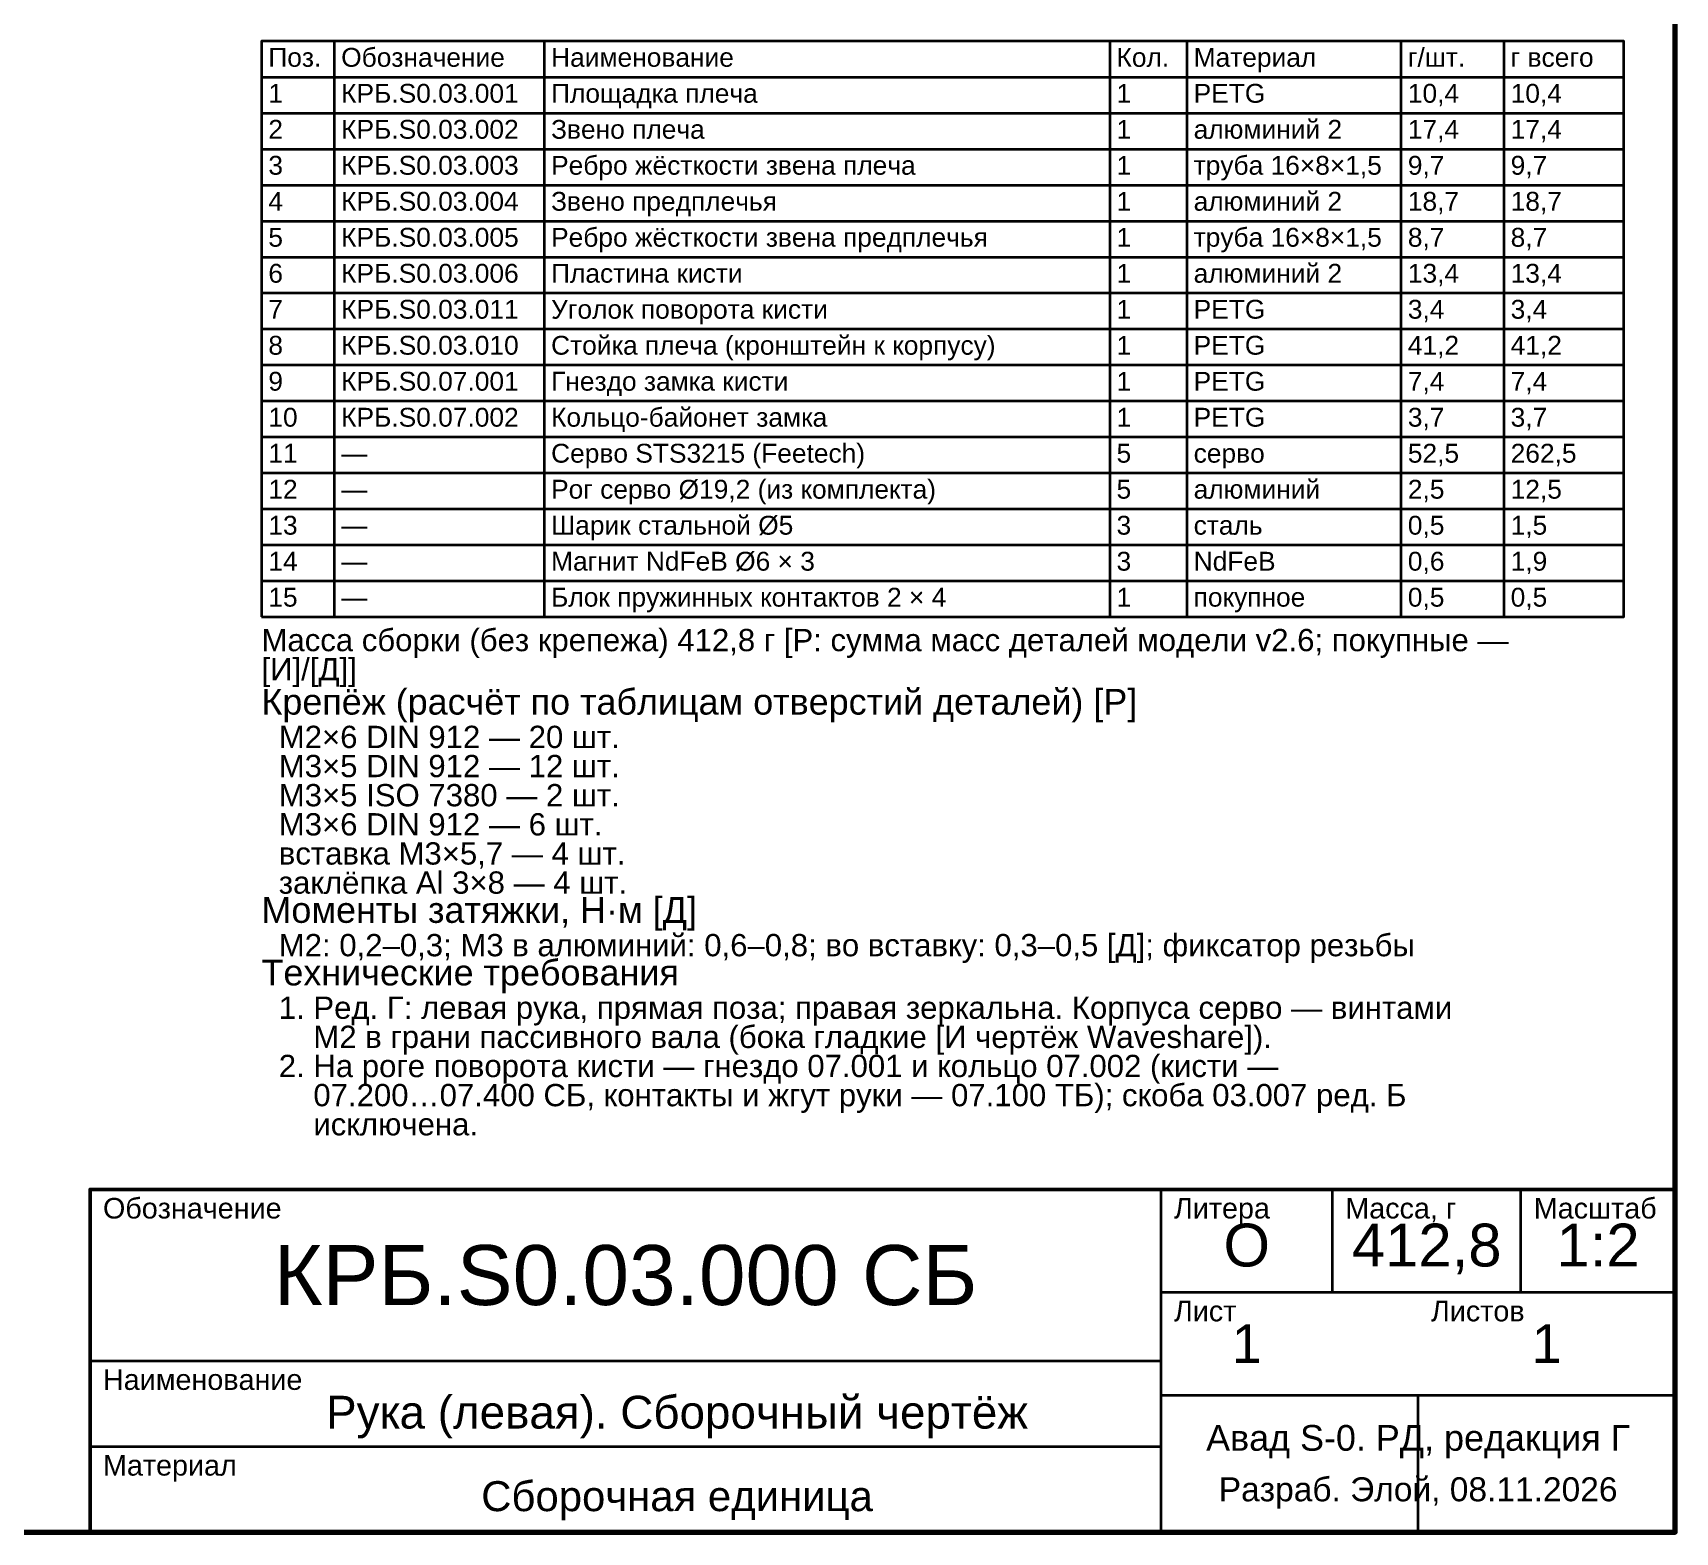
# Model space of a CAD drawing. Header units: millimetres. Extents: x 40 to 830, y 10 to 593.
# Drawn here: x 446.6 to 830, y 10 to 359.9 of the extents above; entities that cross this region are included whole.
import ezdxf
from ezdxf.enums import TextEntityAlignment as Align

# ---------------------------------------------------------------- set-up
doc = ezdxf.new("R2010")
doc.units = ezdxf.units.MM
doc.header["$LTSCALE"] = 2
for name, color, linetype, lineweight in [('РАМКА', 7, 'Continuous', 70), ('ТАБЛИЦА', 7, 'Continuous', 35), ('ТЕКСТ', 7, 'Continuous', 25)]:
    doc.layers.add(name, color=color, linetype=linetype, lineweight=lineweight)
doc.styles.add('GOST', font='arial.ttf')

msp = doc.modelspace()

# ---------------------------------------------------------------- linework, layer by layer
at = {"layer": 'РАМКА', "lineweight": 70}
msp.add_lwpolyline([(40, 10), (830, 10), (830, 574), (40, 574), (40, 10)], dxfattribs=at)
at = {"layer": 'ТАБЛИЦА'}
for p, q in [((517, 358), (517, 223.6)), ((566, 358), (566, 223.6)), ((698, 358), (698, 223.6)), ((716, 358), (716, 223.6)), ((766, 358), (766, 223.6)), ((790, 358), (790, 223.6)), ((500, 349.6), (818, 349.6)), ((500, 341.2), (818, 341.2)), ((500, 332.8), (818, 332.8)), ((500, 324.4), (818, 324.4)), ((500, 316), (818, 316)), ((500, 307.6), (818, 307.6)), ((500, 299.2), (818, 299.2)), ((500, 290.8), (818, 290.8)), ((500, 282.4), (818, 282.4)), ((500, 274), (818, 274)), ((500, 265.6), (818, 265.6)), ((500, 257.2), (818, 257.2)), ((500, 248.8), (818, 248.8)), ((500, 240.4), (818, 240.4)), ((500, 232), (818, 232)), ((710, 10), (710, 90)), ((750, 66), (750, 90)), ((794, 66), (794, 90)), ((710, 66), (830, 66)), ((460, 50), (710, 50)), ((710, 42), (830, 42)), ((770, 10), (770, 42)), ((460, 30), (710, 30))]:
    msp.add_line(p, q, dxfattribs=at)
at = {"layer": 'ТАБЛИЦА', "lineweight": 35}
msp.add_lwpolyline([(500, 223.6), (818, 223.6), (818, 358), (500, 358), (500, 223.6)], dxfattribs=at)
at = {"layer": 'ТАБЛИЦА', "lineweight": 50}
msp.add_lwpolyline([(460, 10), (830, 10), (830, 90), (460, 90), (460, 10)], dxfattribs=at)

# ---------------------------------------------------------------- texts
at = {"layer": 'ТЕКСТ', "style": 'GOST'}
for s, height, p in [('Обозначение', 4.4, (518.6, 352)), ('г/шт.', 4.4, (767.6, 352)), ('Поз.', 4.4, (501.6, 352)), ('Наименование', 4.4, (567.6, 352)), ('Кол.', 4.4, (699.6, 352)), ('Материал', 4.4, (717.6, 352)), ('г всего', 4.4, (791.6, 352)), ('1', 4.4, (501.6, 343.6)), ('КРБ.S0.03.001', 4.4, (518.6, 343.6)), ('Площадка плеча', 4.4, (567.6, 343.6)), ('1', 4.4, (699.6, 343.6)), ('PETG', 4.4, (717.6, 343.6)), ('10,4', 4.4, (767.6, 343.6)), ('10,4', 4.4, (791.6, 343.6)), ('2', 4.4, (501.6, 335.2)), ('КРБ.S0.03.002', 4.4, (518.6, 335.2)), ('Звено плеча', 4.4, (567.6, 335.2)), ('1', 4.4, (699.6, 335.2)), ('алюминий 2', 4.4, (717.6, 335.2)), ('17,4', 4.4, (767.6, 335.2)), ('17,4', 4.4, (791.6, 335.2)), ('3', 4.4, (501.6, 326.8)), ('КРБ.S0.03.003', 4.4, (518.6, 326.8)), ('Ребро жёсткости звена плеча', 4.4, (567.6, 326.8)), ('1', 4.4, (699.6, 326.8)), ('труба 16×8×1,5', 4.4, (717.6, 326.8)), ('9,7', 4.4, (767.6, 326.8)), ('9,7', 4.4, (791.6, 326.8)), ('4', 4.4, (501.6, 318.4)), ('КРБ.S0.03.004', 4.4, (518.6, 318.4)), ('Звено предплечья', 4.4, (567.6, 318.4)), ('1', 4.4, (699.6, 318.4)), ('алюминий 2', 4.4, (717.6, 318.4)), ('18,7', 4.4, (767.6, 318.4)), ('18,7', 4.4, (791.6, 318.4)), ('5', 4.4, (501.6, 310)), ('КРБ.S0.03.005', 4.4, (518.6, 310)), ('Ребро жёсткости звена предплечья', 4.4, (567.6, 310)), ('1', 4.4, (699.6, 310)), ('труба 16×8×1,5', 4.4, (717.6, 310)), ('8,7', 4.4, (767.6, 310)), ('8,7', 4.4, (791.6, 310)), ('6', 4.4, (501.6, 301.6)), ('КРБ.S0.03.006', 4.4, (518.6, 301.6)), ('Пластина кисти', 4.4, (567.6, 301.6)), ('1', 4.4, (699.6, 301.6)), ('алюминий 2', 4.4, (717.6, 301.6)), ('13,4', 4.4, (767.6, 301.6)), ('13,4', 4.4, (791.6, 301.6)), ('7', 4.4, (501.6, 293.2)), ('КРБ.S0.03.011', 4.4, (518.6, 293.2)), ('Уголок поворота кисти', 4.4, (567.6, 293.2)), ('1', 4.4, (699.6, 293.2)), ('PETG', 4.4, (717.6, 293.2)), ('3,4', 4.4, (767.6, 293.2)), ('3,4', 4.4, (791.6, 293.2)), ('8', 4.4, (501.6, 284.8)), ('КРБ.S0.03.010', 4.4, (518.6, 284.8)), ('Стойка плеча (кронштейн к корпусу)', 4.4, (567.6, 284.8)), ('1', 4.4, (699.6, 284.8)), ('PETG', 4.4, (717.6, 284.8)), ('41,2', 4.4, (767.6, 284.8)), ('41,2', 4.4, (791.6, 284.8)), ('9', 4.4, (501.6, 276.4)), ('КРБ.S0.07.001', 4.4, (518.6, 276.4)), ('Гнездо замка кисти', 4.4, (567.6, 276.4)), ('1', 4.4, (699.6, 276.4)), ('PETG', 4.4, (717.6, 276.4)), ('7,4', 4.4, (767.6, 276.4)), ('7,4', 4.4, (791.6, 276.4)), ('10', 4.4, (501.6, 268)), ('КРБ.S0.07.002', 4.4, (518.6, 268)), ('Кольцо-байонет замка', 4.4, (567.6, 268)), ('1', 4.4, (699.6, 268)), ('PETG', 4.4, (717.6, 268)), ('3,7', 4.4, (767.6, 268)), ('3,7', 4.4, (791.6, 268)), ('11', 4.4, (501.6, 259.6)), ('—', 4.4, (518.6, 259.6)), ('Серво STS3215 (Feetech)', 4.4, (567.6, 259.6)), ('5', 4.4, (699.6, 259.6)), ('серво', 4.4, (717.6, 259.6)), ('52,5', 4.4, (767.6, 259.6)), ('262,5', 4.4, (791.6, 259.6)), ('12', 4.4, (501.6, 251.2)), ('—', 4.4, (518.6, 251.2)), ('Рог серво Ø19,2 (из комплекта)', 4.4, (567.6, 251.2)), ('5', 4.4, (699.6, 251.2)), ('алюминий', 4.4, (717.6, 251.2)), ('2,5', 4.4, (767.6, 251.2)), ('12,5', 4.4, (791.6, 251.2)), ('13', 4.4, (501.6, 242.8)), ('Шарик стальной Ø5', 4.4, (567.6, 242.8)), ('3', 4.4, (699.6, 242.8)), ('сталь', 4.4, (717.6, 242.8)), ('0,5', 4.4, (767.6, 242.8)), ('1,5', 4.4, (791.6, 242.8)), ('—', 4.4, (518.6, 242.8)), ('14', 4.4, (501.6, 234.4)), ('Магнит NdFeB Ø6 × 3', 4.4, (567.6, 234.4)), ('3', 4.4, (699.6, 234.4)), ('NdFeB', 4.4, (717.6, 234.4)), ('0,6', 4.4, (767.6, 234.4)), ('1,9', 4.4, (791.6, 234.4)), ('—', 4.4, (518.6, 234.4)), ('15', 4.4, (501.6, 226)), ('Блок пружинных контактов 2 × 4', 4.4, (567.6, 226)), ('1', 4.4, (699.6, 226)), ('0,5', 4.4, (767.6, 226)), ('0,5', 4.4, (791.6, 226)), ('—', 4.4, (518.6, 226)), ('покупное', 4.4, (717.6, 226)), ('Масса сборки (без крепежа) 412,8 г [Р: сумма масс деталей модели v2.6; покупные —', 5.2, (500, 215.6)), ('[И]/[Д]]', 5.2, (500, 208.8)), ('Крепёж (расчёт по таблицам отверстий деталей) [Р]', 6, (500, 200.8)), ('  M2×6 DIN 912 — 20 шт.', 5.2, (500, 193)), ('  M3×5 DIN 912 — 12 шт.', 5.2, (500, 186.2)), ('  M3×5 ISO 7380 — 2 шт.', 5.2, (500, 179.4)), ('  M3×6 DIN 912 — 6 шт.', 5.2, (500, 172.6)), ('  вставка M3×5,7 — 4 шт.', 5.2, (500, 165.8)), ('  заклёпка Al 3×8 — 4 шт.', 5.2, (500, 159)), ('Моменты затяжки, Н·м [Д]', 6, (500, 152.2)), ('  M2: 0,2–0,3; M3 в алюминий: 0,6–0,8; во вставку: 0,3–0,5 [Д]; фиксатор резьбы', 5.2, (500, 144.4)), ('Технические требования', 6, (500, 137.6)), ('  1. Ред. Г: левая рука, прямая поза; правая зеркальна. Корпуса серво — винтами', 5.2, (500, 129.8)), ('      M2 в грани пассивного вала (бока гладкие [И чертёж Waveshare]).', 5.2, (500, 123)), ('  2. На роге поворота кисти — гнездо 07.001 и кольцо 07.002 (кисти —', 5.2, (500, 116.2)), ('      07.200…07.400 СБ, контакты и жгут руки — 07.100 ТБ); скоба 03.007 ред. Б', 5.2, (500, 109.4)), ('      исключена.', 5.2, (500, 102.6)), ('Обозначение', 4.8, (463, 83.2)), ('Масштаб', 4.8, (797, 83.2)), ('Литера', 4.8, (713, 83.2)), ('Масса, г', 4.8, (753, 83.2)), ('Лист', 4.8, (713, 59.2)), ('Листов', 4.8, (773, 59.2)), ('Наименование', 4.8, (463, 43.2)), ('Материал', 4.8, (463, 23.2))]:
    msp.add_text(s, height=height, dxfattribs=at).set_placement(p)
for s, height, p in [('О', 10, (730, 77)), ('412,8', 10, (772, 77)), ('1:2', 10, (812, 77)), ('КРБ.S0.03.000 СБ', 14, (585, 70)), ('1', 9, (730, 54)), ('1', 9, (800, 54)), ('Рука (левая). Сборочный чертёж', 7.6471, (597, 38)), ('Авад S-0. РД, редакция Г', 6, (770, 32)), ('Разраб. Элой, 08.11.2026', 5.6, (770, 20)), ('Сборочная единица', 7, (597, 18.4))]:
    msp.add_text(s, height=height, dxfattribs=at).set_placement(p, align=Align.MIDDLE_CENTER)

doc.saveas('drawing.dxf')
